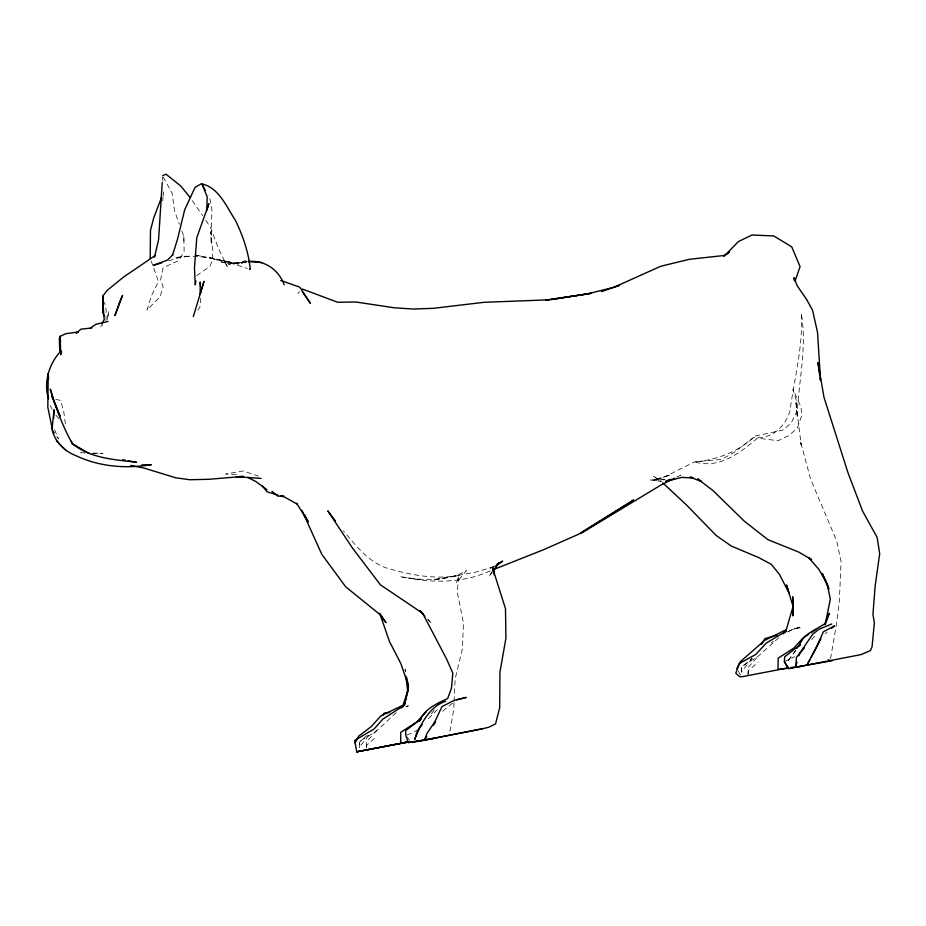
<?xml version="1.0" encoding="UTF-8"?>
<svg xmlns="http://www.w3.org/2000/svg" width="926" height="926" viewBox="0 0 926 926"><rect width="100%" height="100%" fill="white"/><g stroke="black" fill="none" stroke-linecap="round" stroke-linejoin="round"><path stroke-width="0.69" stroke-dasharray="4.63 3.47" d="M105.992 320.709L106.212 310.511L104.557 302.385M366.372 747.132L366.627 741.703L376.419 730.73M454.029 702.741L453.705 709.686L450.152 730.406L447.547 733.45M454.087 701.352L455.117 679.117L462.421 648.744L463.451 623.059L457.224 591.864L458.845 575.891L456.657 582.558L466.472 570.532C448.08 581.991 420.844 580.486 399.939 576.666L420.543 579.583M747.942 675.251L748.382 667.137L758.151 656.175M366.441 747.537L366.638 745.233L376.488 736.598M748.046 674.105L748.393 670.667L758.197 662.102M162.698 200.977L163.103 197.088M163.231 195.791L163.636 191.89M200.792 298.114L199.842 307.316L196.578 311.923M830.564 658.652L836.71 622.747L839.384 600.083L841.086 561.688L836.734 541.039L810.62 479.182L800.365 440.95L801.198 445.105L795.816 401.236L797.159 417.73C797.957 383.156 807.576 347.516 801.164 312.965C803.444 345.93 794.277 378.155 790.075 410.507C785.723 426.585 771.011 440.047 753.614 437.292L734.144 452.397L721.516 459.412L694.465 461.866L665.296 476.612L655.133 480.501L670.621 474.818L653.362 479.946L664.891 479.726M107.347 318.926L108.874 311.31L107.069 319.759M491.775 571.84L489.09 576.724L492.25 572.361M795.828 650.295L787.308 661.94L795.77 650.295M431.447 713.587L435.718 708.02M368.745 735.244L359.936 746.437L359.554 742.189L368.027 734.584M752.201 658.455L741.645 671.593L741.413 667.658L751.866 658.166M811.708 639.611L816.315 634.379M428.356 718.634L439.526 707.406M297.836 293.449L299.677 291.69M246.223 262.289L229.382 264.385L224.046 261.144L227.298 266.538L230.898 263.192L246.247 262.07M396.212 712.731L375.701 731.656L359.531 741.321L359.612 748.509M778.905 637.667L757.572 656.719L741.286 666.755L741.46 675.378M825.309 633.731L827.358 631.983M442.593 711.156L453.474 702.475M771.184 642.98L773.465 641.243M196.706 275.612L210.028 266.248L212.563 259.778L212.679 250.275L210.665 231.766L211.255 244.371L211.88 209.542L210.075 199.31L208.084 195.56M100.61 326.427L102.728 325.003M494.252 565.983L489.46 568.772L494.229 566.77M676.999 477.064L680.691 475.235L676.918 476.774M784.357 661.766L794.716 656.627M407.081 735.047L418.263 729.769M405.762 706.955L408.401 705.786L405.75 706.781M827.427 659.972L829.522 659.092M490.271 570.833C464.702 582.685 435.857 583.102 408.516 578.287M168.636 260.808L183.88 256.294L190.455 256.224L174.817 257.833C196.127 253.249 217.517 259.847 238.341 264.037L248.11 261.583M494.067 566.677L474.945 572.303L433.148 579.954L459.308 575.416C434.456 579.85 409.581 574.826 385.737 567.754C367.553 560.936 355.422 545.136 343.338 530.748M246.686 261.699L236.686 262.533L228.398 261.954L195.27 254.963M91.72 453.439L102.948 453.3L93.202 453.069M665.042 479.668L649.52 479.842L661.43 481.451L653.027 475.871L661.662 482.076M84.845 452.86L80.678 452.756L84.81 453.011M236.327 474.587L225.631 474.043L243.156 470.94L258.528 476.172M221.013 262.093L230.898 263.192L229.382 264.385L209.438 257.37L228.398 261.954M55.699 399.361L60.479 400.391L63.674 410.994L65.538 425.173M196.532 255.229L205.433 257.15M246.906 261.282L244.51 260.681L238.341 264.037L222.923 260.553L247.358 268.424M427.812 619.378L431.666 623.534L428.055 619.436M406.757 736.714L410.426 741.055M55.896 415.114L59.357 419.432M56.787 436.435L58.442 438.797L54.356 429.189M192.33 200.629L202.609 215.677M205.769 220.319L210.515 227.264L218.304 248.168L227.298 266.538M738.184 670.933L741.483 676.813M50.166 405.576L52.169 409.269M163.254 176.97L172.155 193.453L174.528 210.92L179.424 224.323M181.878 231.025L183.834 236.396L184.124 251.34L178.73 260.634L163.115 267.683L160.649 279.64L163.115 286.771L160.117 296.621L146.991 310.129L151.447 295.741L158.473 281.4L151.181 261.109M405.611 672.01L405.044 669.197L405.38 671.975M162.652 177.063L162.895 181.16M183.834 236.396L183.938 242.195M796.811 402.208L796.649 411.723L791.07 423.263L782.516 430.22L755.477 435.961C738.682 451.483 717.129 460.048 694.465 461.866C718.819 469.308 740.152 453.092 757.364 438.148L778.234 440.707L788.859 435.556L797.274 428.24L802.02 414.744L800.793 406.445L792.945 389.186L796.811 402.208M792.922 629.298L786.475 632.435L792.922 629.298L800.226 627.145L792.922 629.298M798.42 628.048L797.494 628.048L798.42 628.048M799.995 627.99L799.393 627.168L799.995 627.99"/><path stroke-width="1.39" d="M150.209 258.4L150.487 230.331L153.739 217.83L161.656 197.076M206.787 210.584L207.169 196.775L202.111 184.309L205.433 190.559M155.475 255.321L123.829 276.862L107.115 290.417L103.18 295.625L102.636 312.201L104.071 315.847M103.18 295.625L102.89 302.895L104.21 319.493L101.802 324.123M53.685 418.286L54.032 409.778L52.03 429.409C54.819 441.725 64.392 451.194 75.967 455.696C99.753 466.82 125.554 468.857 151.274 464.702L141.759 464.921M819.66 374.856L817.971 362.61L824.001 397.347L848.008 472.839L862.5 510.863L877.13 537.45L879.7 553.598L875.139 586.089L872.94 614.575L874.387 622.654L872.06 646.892L870.417 650.608L861.03 654.601L788.257 668.711L784.357 661.766L784.739 656.742L800.515 644.496L798.768 646.383M162.224 182.584L158.589 239.718L154.492 257.243M195.884 280.914L195.27 284.884L194.46 267.973L196.798 237.693L208.859 203.72L207.192 209.218M61.533 351.162L60.838 354.681L60.086 336.37L65.827 333.673L78.455 331.983L76.198 333.082L81.037 329.17L91.952 327.954M193.326 316.53L204.009 281.319L200.143 294.375L200.19 282.036L200.525 286.088M796.985 662.183L795.816 666.025L796.476 657.298L804.335 647.98M798.941 655.782L799.728 653.212L812.762 634.136L819.197 629.159L831.768 624.008M794.994 281.238L800.076 266.642L791.742 246.848L773.708 235.945L751.97 235.019L738.346 241.605L723.935 256.456M736.865 668.584L740.464 661.569L764.575 640.445L786.313 629.587L793.073 606.414L792.702 596.726L792.876 615.917L793.073 606.414L786.487 584.919L789.346 593.693L779.414 574.34L771.3 564.339L758.799 557.637L731.274 546.027L716.099 535.413L686.502 504.983L662.738 482.851M355.121 742.941L358.721 736.124L371.326 726.528L381.003 715.763L402.891 705.288L407.776 691.409L408.47 686.097L406.757 677.647M820.934 638.801L811.083 657.367M809.752 659.868L807.078 664.868L816.419 647.355L823.411 631.717L834.546 625.872L831.467 628.488M426.712 736.39L424.49 740.048L408.424 742.664L405.843 735.638L405.6 730.718L421.411 718.588M433.368 725.428L435.59 721.771M761.322 644.473L765.003 638.581L776.856 635.224M797.031 648.258L804.046 637.1L809.428 632.956L824.823 623.869L829.245 613.336L825.147 624.761L830.321 599.076L827.057 583.519L818.677 569.108L808.849 557.903L811.662 559.686L798.941 552.174L767.839 539.603L744.446 521.292L713.136 490.699L697.706 478.892L701.538 481.543L690.078 477.133L692.741 477.48M419.478 721.053C424.525 708.76 436.644 703.818 447.721 698.47L451.506 688.006L452.814 673.04L446.529 658.907L422.65 613.301L419.976 610.709M382.658 715.497L384.255 713.147L389.742 712.395M493.037 571.273L499.357 562.545L496.301 565.091M419.385 721.296L420.74 719.49M426.076 711.99L417.024 721.794L400.726 732.327L400.715 742.93L419.003 741.275L482.515 728.762L488.87 727.199L495.549 723.889L499.681 707.753L499.947 672.137L505.909 638.28L505.503 608.718L492.551 567.916L493.419 571.504M422.268 724.769L419.223 727.836L416.492 733.207L414.744 739.434C420.554 724.34 429.259 706.723 445.626 701.271M401.34 707.996L404.419 705.161L407.776 691.409L405.901 676.13M783.176 633.847L786.371 630.988L766.103 643.188L755.882 654.404L739.342 663.514L735.788 673.225L739.735 676.674L741.483 676.813L787.713 667.982M727.315 253.863L729.491 252.069L724.028 255.507L689.326 259.303L660.597 266.306L614.019 287.245L586.806 294.04L550.958 299.584L591.205 293.322M495.78 566.052L502.633 561.121L497.841 563.899M90.389 328.082L95.783 324.343L108.018 321.449M437.662 704.038L439.977 702.452M808.63 634.356L802.68 638.384L793.709 648.2L778.176 658.166L777.979 669.336L788.767 668.144M811.014 632.747L815.771 629.53M674.533 478.291L660.979 485.027L582.211 532.635L543.793 549.616L492.875 569.826M162.571 175.709L165.986 174.181L180.859 186.08L189.842 197.192M670.632 479.344L665.597 481.393L681.895 477.388L692.66 477.978M601.576 291.644L619.482 285.312L614.019 287.245M161.714 262.845L153.403 265.311L167.34 260.125L172.768 254.847L172.444 255.414L177.537 239.139L184.679 209.808L195.004 187.446L201.266 183.753C218.883 187.26 226.349 206.695 235.297 220.11C242.878 235.679 248.573 252.08 250.286 269.385L249.534 269.258M456.75 699.871L466.229 697.417L454.215 700.334L441.968 706.619L434.722 721.967L427.129 733.207L424.49 740.048L482.515 728.762M405.912 742.328L356.707 751.819L354.727 740.441L374.15 728.947L382.774 719.178L404.419 705.161L408.47 686.097L400.9 663.687L389.476 641.498L379.683 613.278L385.992 622.7L379.579 614.239L345.676 586.795L321.762 554.257L301.888 510.261M791.464 667.854L832.277 660.689M411.352 742.131L435.903 738.068M591.436 293.287L545.808 300.047L549.581 299.793L484.009 302.316L433.136 308.346L413.123 309.018L394.117 307.768L355.815 301.992L337.724 302.281L302.42 289.051M791.093 667.53L793.756 667.252M796.418 666.963L803.073 666.257M243.654 476.381L208.767 479.298L189.865 479.737L175.836 477.816L144.132 468.116L130.786 465.384M283.831 495.861L277.985 496.232L272.012 491.347M242.427 476.439L236.327 476.716L261.12 478.395M669.278 479.622L672.102 479.587M261.838 262.544L248.11 261.583C264.28 259.639 278.703 269.686 284.178 284.733M122.672 459.736L125.461 460.245M128.251 460.766L136.608 462.317C114.292 459.585 90.598 458.405 72.332 443.716C62.933 426.62 55.676 407.891 50.282 389.117L53.303 398.851M277.927 495.074L267.128 491.81L262.266 485.803M280.624 495.896L284.687 497.112L297.339 504.23M280.694 280.451L299.769 287.164L310.441 303.346L302.374 291.852M247.763 477.388L256.074 481.67L266.931 489.704M89.255 453.555L72.332 443.716L71.256 441.1M422.65 613.301L380.424 584.827L352.575 548.215L327.816 510.897L335.478 521.002M56.463 440.788L66.221 450.684M420.115 611.067L424.93 616.253M52.632 430.521L54.287 432.893M784.357 661.766L788.431 667.82M296.633 503.212L308.312 521.963L304.561 514.729M826.455 582.257L822.184 573.379L828.828 589.029L827.057 583.519M48.557 398.817C43.429 382.797 48.823 364.555 59.843 352.193L59.31 338.8L60.086 336.37L60.607 341.752M52.342 429.155L47.816 407.255L48.245 373.514L48.603 379.058M820.031 377.588L820.413 380.308M493.79 568.182L494.299 575.104M820.505 380.227L817.554 332.584L812.542 310.245L806.708 299.607L797.147 285.717L794.045 277.661L794.057 280.15M119.604 302.165L114.94 315.581L122.545 295.394L119.604 302.165M633.534 500.086L580.509 533.168L633.534 500.086M407.371 742.108L356.707 751.819L407.44 742.166M59.958 415.936L52.064 396.49L59.958 415.936"/></g></svg>
